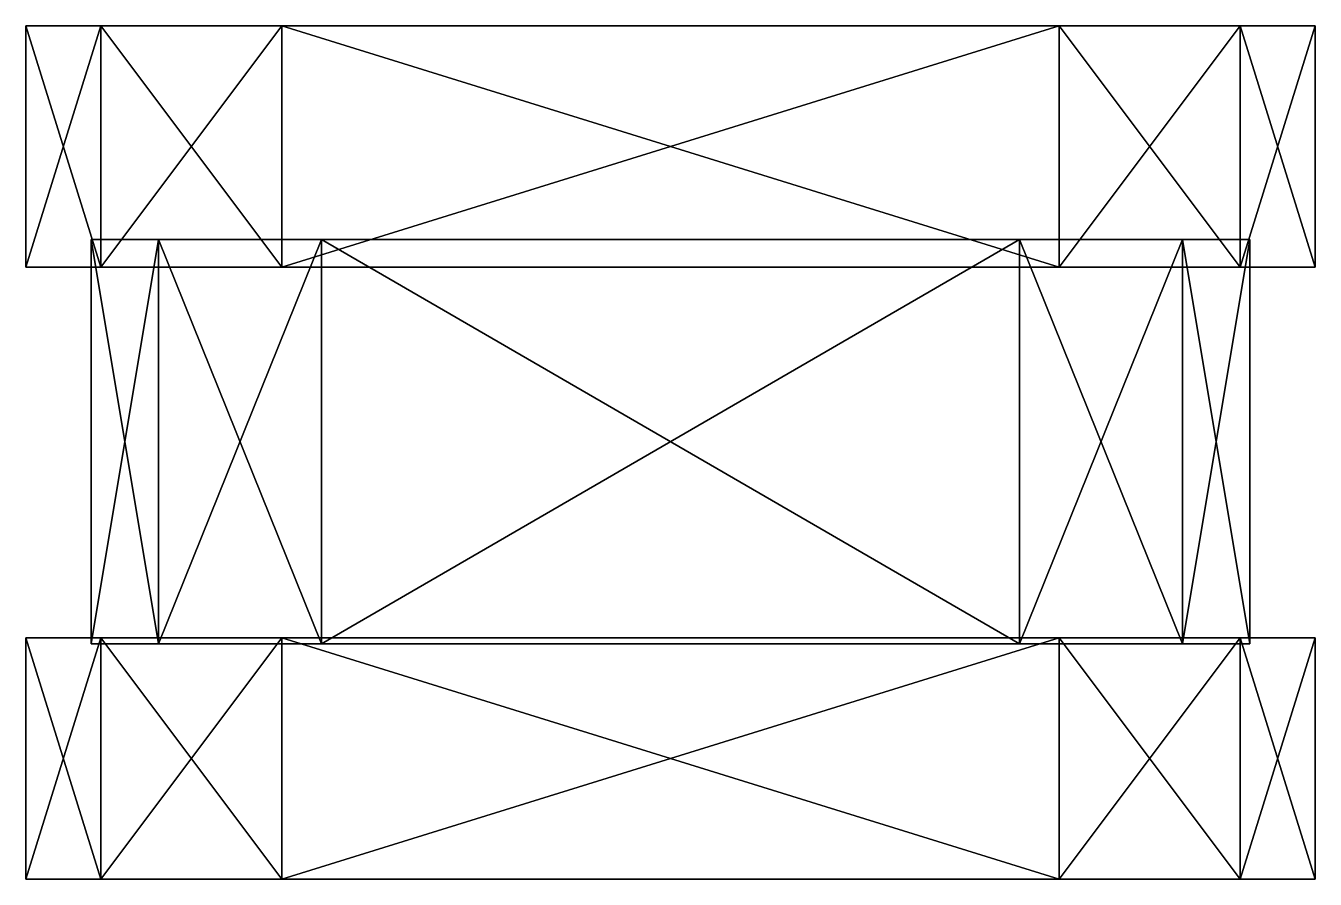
# Model space of a CAD drawing. Extents: x -84 to 84, y 0 to 111.
import ezdxf

# ---------------------------------------------------------------- set-up
doc = ezdxf.new("R2010")
doc.units = 0
for name, color, linetype in [('icecreamSandwich_2', 250, 'CONTINUOUS'), ('icecreamSandwich_3', 250, 'CONTINUOUS'), ('icecreamSandwich_4', 250, 'CONTINUOUS')]:
    doc.layers.add(name, color=color, linetype=linetype)

msp = doc.modelspace()

# ---------------------------------------------------------------- meshes
at = {"layer": 'icecreamSandwich_2'}
mesh = msp.add_polyface(dxfattribs=at)
corners = [(-83.7, 0.46618, -50.443681), (-83.7, 31.810534, -50.443681), (-83.7, 31.810534, 50.443681), (-83.7, 0.46618, 50.443681), (-50.443681, 0.46618, 83.7), (-50.443681, 31.810534, 83.7), (50.443681, 31.810534, 83.7), (50.443681, 0.46618, 83.7), (83.7, 0.46618, 50.443681), (83.7, 31.810534, 50.443681), (83.7, 31.810534, -50.443681), (83.7, 0.46618, -50.443681), (50.443681, 0.46618, -83.7), (50.443681, 31.810534, -83.7), (-50.443681, 31.810534, -83.7), (-50.443681, 0.46618, -83.7), (-73.95945, 0.46618, -73.95945), (-73.95945, 31.810534, -73.95945), (-73.95945, 31.810534, 73.95945), (-73.95945, 0.46618, 73.95945), (73.95945, 31.810534, 73.95945), (73.95945, 0.46618, 73.95945), (73.95945, 31.810534, -73.95945), (73.95945, 0.46618, -73.95945)]
mesh.append_faces([[corners[k] for k in face] for face in [(4, 5, 6), (8, 9, 10), (12, 13, 14), (0, 1, 2), (5, 18, 2), (15, 16, 0), (5, 1, 10), (6, 5, 9), (1, 17, 14), (10, 1, 14), (13, 22, 10), (12, 15, 0), (0, 3, 7), (3, 19, 4), (7, 21, 8), (11, 23, 12), (4, 19, 18), (8, 21, 20), (12, 23, 22), (0, 16, 17), (19, 3, 2), (21, 7, 6), (23, 11, 10), (16, 15, 14), (4, 6, 7), (8, 10, 11), (12, 14, 15), (0, 2, 3), (5, 2, 1), (5, 10, 9), (6, 9, 20), (10, 14, 13), (12, 0, 11), (0, 7, 11), (3, 4, 7), (7, 8, 11), (4, 18, 5), (8, 20, 9), (12, 22, 13), (0, 17, 1), (19, 2, 18), (21, 6, 20), (23, 10, 22), (16, 14, 17)]])
at = {"layer": 'icecreamSandwich_3'}
mesh = msp.add_polyface(dxfattribs=at)
corners = [(-75.211816, 31.053048, -45.328086), (-75.211816, 83.54885, -45.328086), (-75.211816, 83.54885, 45.328086), (-75.211816, 31.053048, 45.328086), (-45.328086, 31.053048, 75.211816), (-45.328086, 83.54885, 75.211816), (45.328086, 83.54885, 75.211816), (45.328086, 31.053048, 75.211816), (75.211816, 31.053048, 45.328086), (75.211816, 83.54885, 45.328086), (75.211816, 83.54885, -45.328086), (75.211816, 31.053048, -45.328086), (45.328086, 31.053048, -75.211816), (45.328086, 83.54885, -75.211816), (-45.328086, 83.54885, -75.211816), (-45.328086, 31.053048, -75.211816), (-66.459074, 31.053048, -66.459074), (-66.459074, 83.54885, -66.459074), (-66.459074, 83.54885, 66.459074), (-66.459074, 31.053048, 66.459074), (66.459074, 83.54885, 66.459074), (66.459074, 31.053048, 66.459074), (66.459074, 83.54885, -66.459074), (66.459074, 31.053048, -66.459074)]
mesh.append_faces([[corners[k] for k in face] for face in [(4, 5, 6), (8, 9, 10), (12, 13, 14), (0, 1, 2), (5, 18, 2), (15, 16, 0), (5, 1, 10), (6, 5, 9), (1, 17, 14), (10, 1, 14), (13, 22, 10), (12, 15, 0), (0, 3, 7), (3, 19, 4), (7, 21, 8), (11, 23, 12), (4, 19, 18), (8, 21, 20), (12, 23, 22), (0, 16, 17), (19, 3, 2), (21, 7, 6), (23, 11, 10), (16, 15, 14), (4, 6, 7), (8, 10, 11), (12, 14, 15), (0, 2, 3), (5, 2, 1), (5, 10, 9), (6, 9, 20), (10, 14, 13), (12, 0, 11), (0, 7, 11), (3, 4, 7), (7, 8, 11), (4, 18, 5), (8, 20, 9), (12, 22, 13), (0, 17, 1), (19, 2, 18), (21, 6, 20), (23, 10, 22), (16, 14, 17)]])
at = {"layer": 'icecreamSandwich_4'}
mesh = msp.add_polyface(dxfattribs=at)
corners = [(-83.7, 79.977721, -50.443681), (-83.7, 111.322075, -50.443681), (-83.7, 111.322075, 50.443681), (-83.7, 79.977721, 50.443681), (-50.443681, 79.977721, 83.7), (-50.443681, 111.322075, 83.7), (50.443681, 111.322075, 83.7), (50.443681, 79.977721, 83.7), (83.7, 79.977721, 50.443681), (83.7, 111.322075, 50.443681), (83.7, 111.322075, -50.443681), (83.7, 79.977721, -50.443681), (50.443681, 79.977721, -83.7), (50.443681, 111.322075, -83.7), (-50.443681, 111.322075, -83.7), (-50.443681, 79.977721, -83.7), (-73.95945, 79.977721, -73.95945), (-73.95945, 111.322075, -73.95945), (-73.95945, 111.322075, 73.95945), (-73.95945, 79.977721, 73.95945), (73.95945, 111.322075, 73.95945), (73.95945, 79.977721, 73.95945), (73.95945, 111.322075, -73.95945), (73.95945, 79.977721, -73.95945)]
mesh.append_faces([[corners[k] for k in face] for face in [(4, 5, 6), (8, 9, 10), (12, 13, 14), (0, 1, 2), (5, 18, 2), (15, 16, 0), (5, 1, 10), (6, 5, 9), (1, 17, 14), (10, 1, 14), (13, 22, 10), (12, 15, 0), (0, 3, 7), (3, 19, 4), (7, 21, 8), (11, 23, 12), (4, 19, 18), (8, 21, 20), (12, 23, 22), (0, 16, 17), (19, 3, 2), (21, 7, 6), (23, 11, 10), (16, 15, 14), (4, 6, 7), (8, 10, 11), (12, 14, 15), (0, 2, 3), (5, 2, 1), (5, 10, 9), (6, 9, 20), (10, 14, 13), (12, 0, 11), (0, 7, 11), (3, 4, 7), (7, 8, 11), (4, 18, 5), (8, 20, 9), (12, 22, 13), (0, 17, 1), (19, 2, 18), (21, 6, 20), (23, 10, 22), (16, 14, 17)]])

doc.saveas('drawing.dxf')
